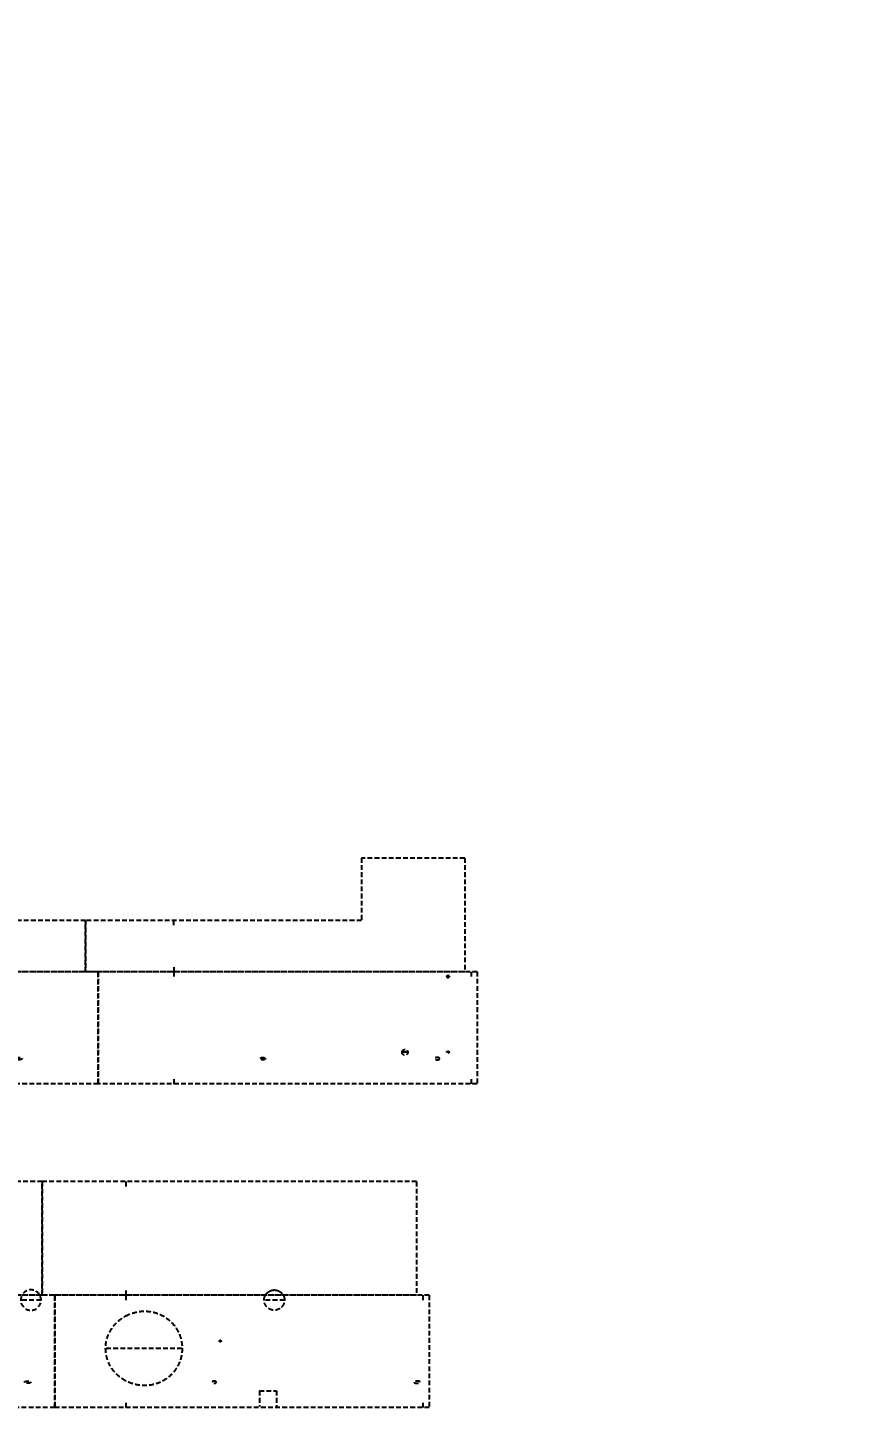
# Model space of a CAD drawing. Extents: x -970 to 14357, y -5073 to 1980.
# Drawn here: x 234 to 759, y -1965 to -1091 of the extents above; entities that cross this region are included whole.
import ezdxf

# ---------------------------------------------------------------- set-up
doc = ezdxf.new("R2010")
doc.units = 0
doc.header["$LTSCALE"] = 12
doc.header["$MEASUREMENT"] = 0
doc.header["$PDMODE"] = 33
doc.header["$PDSIZE"] = -0.5
doc.linetypes.add('HIDDEN', pattern=[0.375, 0.25, -0.125])
doc.layers.get('Defpoints').update_dxf_attribs({"linetype": 'CONTINUOUS'})
doc.layers.add('AM_3', color=6, linetype='HIDDEN', lineweight=25)
doc.layers.add('COVER', color=3, linetype='CONTINUOUS')
doc.layers.add('DIM', color=1, linetype='CONTINUOUS')
doc.styles.add('ROMANS', font='ROMANS.shx', dxfattribs={"width": 0.85, "height": 5.76})
doc.styles.get("Standard").update_dxf_attribs({"font": 'sanss___.ttf'})
doc.dimstyles.get("Standard").update_dxf_attribs({"dimtxt": 0.18, "dimasz": 0.18, "dimexe": 0.18, "dimexo": 0.0625, "dimgap": 0.09, "dimtad": 0, "dimtih": 1, "dimtoh": 1, "dimdec": 4, "dimzin": 0, "dimdsep": 46, "dimtxsty": 'Standard', "dimcen": 0.09, "dimadec": 0, "dimazin": 0, "dimtfac": 1, "dimtdec": 4, "dimtofl": 0, "dimtmove": 0, "dimatfit": 3, "dimfxl": 1, "dimtolj": 1, "dimtzin": 0, "dimarcsym": 0})

# ---------------------------------------------------------------- blocks, each defined once
blk = doc.blocks.new('A$Cd6710732')
at = {"layer": 'AM_3'}
for p, q in [((0, 71), (-169.2072086884831, 71)), ((-169.2072086884832, 0), (-169.2072086884831, 71)), ((0, 0), (0, 71)), ((-152.6662401558136, 68), (-165.5407613435347, 68)), ((-8.666200203850394, 68), (-21.54072139157154, 68)), ((-110.603605384484, 37.37500054595603), (-63.59573105848335, 37.37500054595603)), ((0, 0), (-169.2072086884831, 0))]:
    blk.add_line(p, q, dxfattribs=at)
for centre in [(-159.1035007496741, 68), (-15.10346079771102, 68)]:
    blk.add_arc(centre, 6.437260593860515, 157.1472616996436, 22.85273830035638, dxfattribs=at)
at = {"layer": 'AM_3', "extrusion": (4.284273334771575e-14, 5.117830283010009e-15, -1)}
blk.add_arc((157.9930088682607, 16.00000000000023), 0.06250000000003307, 353.1879434967107, 6.812056503184285, dxfattribs=at)
at = {"layer": 'AM_3', "extrusion": (-3.373185993130306e-15, -2.108923675259073e-12, -1)}
blk.add_arc((19.05710407974436, 16), 0.06249999999998564, 357.6448146160537, 2.355185383737639, dxfattribs=at)
at = {"layer": 'AM_3'}
for points, knots in [([(-63.53323105848415, 37.375), (-63.53323105848415, 36.84173921131696), (-63.55134307657988, 36.3009568634443), (-63.66438683740046, 34.66106412507543), (-63.81828264670889, 33.54414405379339), (-64.41734041025347, 30.75847714430301), (-64.96826222830725, 29.08122126127728), (-66.47616405578037, 25.83130159225766), (-67.43346518160558, 24.25985258002743), (-69.70885601204452, 21.36480685471452), (-71.02637726925866, 20.04244699004607), (-73.91378887554765, 17.75611466591045), (-75.48244779566176, 16.79272428157492), (-78.7290552733291, 15.27244985202833), (-80.40578354607135, 14.71525687403346), (-83.7303078340459, 13.9886907323521), (-85.37744201906594, 13.81846322010347), (-87.54755839357006, 13.80545457710696), (-88.14053864454695, 13.82381148236777), (-89.34578787972725, 13.90806926094683), (-89.95549054973151, 13.97400090763199), (-91.79789374715165, 14.24826841070717), (-93.04420641298782, 14.53356533285591), (-95.92648482227276, 15.45601104152547), (-97.55644955085813, 16.17907957529519), (-100.6516894068805, 18.0112699819656), (-102.115722990844, 19.12034323373564), (-104.7496159150743, 21.65260384343173), (-105.9185032808707, 23.07492675397225), (-107.878252451087, 26.11040567763507), (-108.6689203647633, 27.72231771378165), (-109.8530532169972, 30.99609848132241), (-110.2470781112495, 32.65698650509239), (-110.5631951205625, 35.04433409682792), (-110.6251053851288, 35.79937682413629), (-110.6701029608901, 37.07124159168734), (-110.6710587126873, 37.59035068580079), (-110.63765095491, 38.64786859007836), (-110.6029067019838, 39.18313479999551), (-110.4406552438371, 40.80337064132164), (-110.2548695698932, 41.9030073559602), (-109.5755240216467, 44.66402217122959), (-108.9723783103078, 46.32930132493948), (-107.3650160171619, 49.53685173268286), (-106.3605890067525, 51.07788851750774), (-104.0043000403646, 53.89727727305535), (-102.6531053447401, 55.17446409761897), (-99.71681115666479, 57.36344748005013), (-98.13295875819483, 58.27478184585289), (-94.87433801964539, 59.6929051615798), (-93.20072199385118, 60.20008854494154), (-90.69858435781737, 60.68109135308077), (-89.85410657835916, 60.79478823365889), (-88.48866299827978, 60.90656150433324), (-87.96018445351967, 60.93149961650306), (-87.05545405451767, 60.94450926315267), (-86.67544546268664, 60.94078292117774), (-85.903557305415, 60.91423126003929), (-85.51419361157366, 60.89133670129763), (-84.33778613956031, 60.792267390593), (-83.54235672124298, 60.68564230634934), (-81.07837684347169, 60.22201338030663), (-79.39206627090789, 59.71712097734007), (-76.10770313609453, 58.29757635082751), (-74.51084036342434, 57.38250710619059), (-71.55139396823904, 55.18033895184271), (-70.19010401527885, 53.89371570750473), (-67.81905185271808, 51.05195736301084), (-66.80997833273534, 49.49803151702395), (-65.19949991487931, 46.26443401385768), (-64.59786795143816, 44.58603888756625), (-63.78980407410518, 41.24544321257508), (-63.58253356358307, 39.58398607893787), (-63.535836232561, 37.78068423692116), (-63.53323105848415, 37.57730236297994), (-63.53323105848415, 37.375)], [0, 0, 0, 0, 1.772198939198269, 1.772198939198269, 5.316596817594808, 5.316596817594808, 10.55776414268006, 10.55776414268006, 15.7989314677653, 15.7989314677653, 21.04009879285055, 21.04009879285055, 26.2812661179358, 26.2812661179358, 31.52243344302104, 31.52243344302104, 36.76360076810629, 36.76360076810629, 38.71675563369783, 38.71675563369783, 40.66991049928937, 40.66991049928937, 44.57622023047246, 44.57622023047246, 49.7588700042883, 49.7588700042883, 54.94151977810415, 54.94151977810415, 60.12416955192, 60.12416955192, 65.30681932573584, 65.30681932573584, 70.4894690995517, 70.4894690995517, 72.92317863199912, 72.92317863199912, 74.65894984448987, 74.65894984448987, 76.39472105698061, 76.39472105698061, 79.8662634819621, 79.8662634819621, 85.0880873094518, 85.0880873094518, 90.3099111369415, 90.3099111369415, 95.5317349644312, 95.5317349644312, 100.7535587919209, 100.7535587919209, 105.9753826194106, 105.9753826194106, 108.6617451686798, 108.6617451686798, 110.3854305482109, 110.3854305482109, 111.6510938293751, 111.6510938293751, 112.9167571105393, 112.9167571105393, 115.4480836728676, 115.4480836728676, 120.7079490827422, 120.7079490827422, 125.9678144926167, 125.9678144926167, 131.2276799024913, 131.2276799024913, 136.4875453123659, 136.4875453123659, 141.7474107222405, 141.7474107222405, 147.007276132115, 147.007276132115, 147.6795926434334, 147.6795926434334, 147.6795926434334, 147.6795926434334]), ([(-158.0550676539414, 16.00741330694541), (-158.043052749333, 16.10799330391046), (-157.9879259449559, 16.18411053256659), (-157.8606410189998, 16.29352526273033), (-157.7914267814039, 16.3314779584166), (-157.6522622520515, 16.39930660129357), (-157.5807889705216, 16.42746301378202), (-157.3251617571874, 16.51593153292606), (-157.1376633471615, 16.55972950381738), (-156.760717184583, 16.63004328979559), (-156.5710793568226, 16.65567510405117), (-155.9099504059233, 16.72234365333793), (-155.436228176585, 16.73161112015805), (-154.6449856211947, 16.69172024414638), (-154.3264269171426, 16.66052269876513), (-153.8412040227743, 16.57488441357282), (-153.6723207498146, 16.53806104076739), (-153.4216636824817, 16.46231931852117), (-153.3381257817267, 16.43344993932737), (-153.1902428759862, 16.37059828635938), (-153.1255983341522, 16.33849085787028), (-153.0156657845154, 16.26786956007663), (-152.9669925504397, 16.23413567728198), (-152.8825715526078, 16.13295230249901), (-152.8523592860086, 16.06345641276107), (-152.8519477510989, 15.94235985996943), (-152.8690911435468, 15.89208961907116), (-152.9207757624254, 15.81479770978785), (-152.9535171204705, 15.78400659855924), (-153.0580428368526, 15.69796890590078), (-153.1344526642291, 15.65669383029149), (-153.2924432608955, 15.58409819132316), (-153.3732755170854, 15.55430688541082), (-153.6264812817279, 15.47299069226028), (-153.8016293974447, 15.433239648469), (-154.1533638566627, 15.36907876272335), (-154.3302617944012, 15.34509953026577), (-154.9860694237084, 15.27762241402024), (-155.4674148348352, 15.26801536410881), (-156.2630032071539, 15.30861274987592), (-156.578287376151, 15.33959690200936), (-157.0669773814327, 15.42551113175841), (-157.2423089879169, 15.46385497447227), (-157.5014445140215, 15.54361358635424), (-157.5875851312816, 15.57390629992551), (-157.7438444719005, 15.64333975897307), (-157.8142951116133, 15.67945479584228), (-157.9508177371633, 15.77754218114092), (-158.0165960111331, 15.8437080832166), (-158.0491112451135, 15.955676221874), (-158.0528194547361, 15.97376641302662), (-158.0550676539414, 15.99258669305482)], [0, 0, 0, 0, 0.02039782260888881, 0.02039782260888881, 0.04079564521777761, 0.04079564521777761, 0.06119346782666642, 0.06119346782666642, 0.1132912607956237, 0.1132912607956237, 0.1653890537645809, 0.1653890537645809, 0.2945019603366198, 0.2945019603366198, 0.3816710890594157, 0.3816710890594157, 0.42847721215876, 0.42847721215876, 0.4522136383931883, 0.4522136383931883, 0.471029971904204, 0.471029971904204, 0.4858856416426501, 0.4858856416426501, 0.5007413113810961, 0.5007413113810961, 0.5107742341321854, 0.5107742341321854, 0.5208071568832746, 0.5208071568832746, 0.5437400278238039, 0.5437400278238039, 0.5666728987643332, 0.5666728987643332, 0.6152692579793291, 0.6152692579793291, 0.6638656171943249, 0.6638656171943249, 0.7950489833821566, 0.7950489833821566, 0.8813382419686282, 0.8813382419686282, 0.929955369692033, 0.929955369692033, 0.9543273013807695, 0.9543273013807695, 0.975255255656353, 0.975255255656353, 0.9961832099319364, 0.9961832099319364, 1, 1, 1, 1]), ([(-19.11955128462216, 16.00256838528026), (-19.11541949208015, 16.10302796094538), (-19.06714423007202, 16.18452780719417), (-18.94956630074296, 16.30818060042247), (-18.88222816720167, 16.35380529945019), (-18.74408960978542, 16.43243675190479), (-18.6724415192416, 16.46470071802514), (-18.44041847010578, 16.55478232858741), (-18.27627344229325, 16.59736364239893), (-17.94568759826609, 16.66291705310505), (-17.77892533477257, 16.68519921129382), (-17.19371483656505, 16.73586101685805), (-16.77241695590226, 16.72649564642552), (-16.21880868961205, 16.6438744613024), (-16.08162719328618, 16.61712662461196), (-15.8473385009778, 16.55543738063284), (-15.74945466100849, 16.52475004141979), (-15.57417049086746, 16.4549948736078), (-15.49587371528958, 16.41842410348863), (-15.36051530150291, 16.33498063977004), (-15.30187023257747, 16.29175988346515), (-15.20010446382719, 16.17892017287068), (-15.15526537639255, 16.10570910998877), (-15.1457361233098, 15.92984540659882), (-15.18319964855766, 15.84736535994034), (-15.28043423363181, 15.7265694256746), (-15.33793383873444, 15.68154614293667), (-15.45764903278928, 15.60331786669531), (-15.52014910904131, 15.57118967085853), (-15.71912357150256, 15.48241987830988), (-15.85928288112314, 15.4393190825067), (-16.14206202537423, 15.37008348955646), (-16.28497920273082, 15.34453437457137), (-16.80114302826303, 15.27575814300667), (-17.17772028517027, 15.26736428955974), (-17.79030945134684, 15.31341082874474), (-18.02795935727829, 15.34626104793711), (-18.40357872487709, 15.43741518079287), (-18.54418439066831, 15.48029670282313), (-18.76498994747033, 15.5778592839215), (-18.8484936638564, 15.62181107097467), (-18.9896622575659, 15.7291612788722), (-19.05246297204917, 15.78920097549826), (-19.10664180966251, 15.90909733816079), (-19.11766566731592, 15.95158509350176), (-19.11955128462228, 15.99743161471974)], [0, 0, 0, 0, 0.02635943626199373, 0.02635943626199373, 0.05271887252398746, 0.05271887252398746, 0.07907830878598118, 0.07907830878598118, 0.1370125875020687, 0.1370125875020687, 0.1949468662181562, 0.1949468662181562, 0.3397809125328256, 0.3397809125328256, 0.3877943468602603, 0.3877943468602603, 0.4227298992982945, 0.4227298992982945, 0.4516622667189495, 0.4516622667189495, 0.4750776031602947, 0.4750776031602947, 0.4984929396016399, 0.4984929396016399, 0.5219082760429851, 0.5219082760429851, 0.5453236124843303, 0.5453236124843303, 0.5687389489256754, 0.5687389489256754, 0.6186461673618059, 0.6186461673618059, 0.6685533857979363, 0.6685533857979363, 0.798164015765743, 0.798164015765743, 0.8806599503488146, 0.8806599503488146, 0.9306908616894477, 0.9306908616894477, 0.9619732639427058, 0.9619732639427058, 0.9879704005727941, 0.9879704005727941, 1, 1, 1, 1])]:
    blk.add_open_spline(points, degree=3, knots=knots, dxfattribs=at)
blk = doc.blocks.new('A$C2428ddc5')
at = {"layer": 'AM_3'}
for p, q in [((0, 72), (-165.2072086884832, 72)), ((-165.2072086884832, 0), (-165.2072086884832, 72)), ((0, 0), (0, 72)), ((-83.4786088400607, 61.00002975800703), (-74.72860434434278, 61.00002975800703)), ((0, 0), (-165.2072086884832, 0))]:
    blk.add_line(p, q, dxfattribs=at)
for centre, radius in [((-151.103500749674, -3), 6.437260593860543), ((-7.103460797710227, -3), 6.437260593860515)]:
    blk.add_arc(centre, radius, 32.9365221929949, 147.0634778070051, dxfattribs=at)
blk.add_open_spline([(-74.72860434424149, 61), (-74.72860434424149, 60.76956119005604), (-74.74689147987374, 60.53145104618989), (-74.86343321062657, 59.82281221956919), (-75.02243931662906, 59.34260909757813), (-75.51549480841402, 58.44494177269075), (-75.84963370759522, 58.0293844407106), (-76.6395451292907, 57.34742640177296), (-77.09362342462907, 57.08211236165698), (-78.02796148833454, 56.73000476693187), (-78.50663330510952, 56.64241451529506), (-79.12305846390507, 56.62194160991135), (-79.28497705646771, 56.62554466978872), (-79.61935372364599, 56.65226977902284), (-79.78934429234448, 56.67555551705891), (-80.30257283889136, 56.77805293748293), (-80.64925649002623, 56.89044518733772), (-81.43222253401177, 57.26298183498011), (-81.85718101306054, 57.56190842995238), (-82.57648120691056, 58.29042726397029), (-82.86955450485152, 58.71870268228167), (-83.28471446334345, 59.61977674415652), (-83.40722378876103, 60.09095687499871), (-83.47292857882917, 60.71695266630991), (-83.48038057811436, 60.88651191624012), (-83.47613426495104, 61.22367798069945), (-83.4641942151909, 61.39613970876371), (-83.39522557103373, 61.9202146552268), (-83.30450104329236, 62.27881588993978), (-82.9806998118795, 63.08597755137862), (-82.7112116787714, 63.52758074251528), (-82.02907183591492, 64.2931952637598), (-81.61748665831612, 64.61570017385338), (-80.73269914323498, 65.09132523421363), (-80.26123340206652, 65.24457432658983), (-79.57775623843145, 65.35518835126368), (-79.35587714028838, 65.37302935213802), (-78.81299756273859, 65.37760441532555), (-78.47392628318073, 65.3438204549741), (-77.78553871456654, 65.18664228248622), (-77.43858876045067, 65.0629534719385), (-76.66239916210418, 64.66474636720136), (-76.2462146132807, 64.352227119595), (-75.55017701728616, 63.60293237868291), (-75.2714643602103, 63.16757549365798), (-74.88517770783835, 62.26037974087239), (-74.77705390154358, 61.79008734151148), (-74.73291836479655, 61.22603855951752), (-74.7286043442416, 61.11212288812067), (-74.7286043442416, 61)], degree=3, knots=[0, 0, 0, 0, 0.7568900714174301, 0.7568900714174301, 2.22169325042312, 2.22169325042312, 3.686496429428809, 3.686496429428809, 5.151299608434499, 5.151299608434499, 6.616102787440189, 6.616102787440189, 7.150075577938434, 7.150075577938434, 7.684048368436679, 7.684048368436679, 8.751993949433169, 8.751993949433169, 10.18712105815597, 10.18712105815597, 11.62224816687876, 11.62224816687876, 13.05737527560156, 13.05737527560156, 13.60828466876396, 13.60828466876396, 14.15919406192636, 14.15919406192636, 15.26101284825117, 15.26101284825117, 16.69960823355505, 16.69960823355505, 18.13820361885894, 18.13820361885894, 19.57679900416283, 19.57679900416283, 20.28188142225807, 20.28188142225807, 21.35380608746332, 21.35380608746332, 22.42573075266856, 22.42573075266856, 23.85980793395946, 23.85980793395946, 25.29388511525035, 25.29388511525035, 26.72796229654125, 26.72796229654125, 27.09623663721197, 27.09623663721197, 27.09623663721197, 27.09623663721197], dxfattribs=at)
blk = doc.blocks.new('A$C6f628a42')
at = {"layer": 'AM_3'}
for p, q in [((0, 32.5), (-160.2072086884832, 32.5)), ((-160.2072086884832, 0), (-160.2072086884832, 32.5)), ((5.684341886080801e-14, 0), (5.684341886080801e-14, 32.5)), ((0, 0), (-160.2072086884832, 0))]:
    blk.add_line(p, q, dxfattribs=at)
blk = doc.blocks.new('A$C34d28959')
at = {"layer": 'AM_3'}
for p, q in [((0, 71), (-240, 71)), ((-240, 71), (-240, 0)), ((-192.1036043442418, 71), (-192.1036043442418, 68)), ((-4, 71), (-4, 68.00000000000023)), ((0, 71), (0, 0)), ((-17.9734633617704, 67.9999999999934), (-19.28846996902223, 67.9999999999934)), ((-44.05132251721216, 20.00000023929215), (-47.55144209078847, 20.00000023929215)), ((-17.97346336177023, 19.99999999999341), (-19.28846996902223, 19.99999999999341)), ((0, 0), (-240, 0)), ((-192.1036043442418, 3), (-192.1036043442418, 0)), ((-4, 3), (-4, 0))]:
    blk.add_line(p, q, dxfattribs=at)
at = {"layer": 'AM_3', "extrusion": (0, 0, -1)}
for centre, radius, start, end in [((19.28846996902223, 68), 0.06249999999999998, 359.9587925627403, 0.04120743778083827), ((47.55144209087587, 20), 0.06249999999999879, 359.9624782512893, 0.02087312985203009), ((19.28846996902223, 20), 0.06250000000000006, 359.9587925626361, 0.04120743736395671), ((134.1527380251008, 16), 0.06249999999999825, 179.5622572563497, 179.6851564384534)]:
    blk.add_arc(centre, radius, start, end, dxfattribs=at)
at = {"layer": 'AM_3'}
for points, knots in [([(-19.35096995285795, 68.00004495033772), (-19.350852253006, 68.16369753247022), (-19.29302834213485, 68.3256670907208), (-19.08852169043132, 68.5795468510878), (-18.94067789111065, 68.66995844493795), (-18.62222895082775, 68.73788082575675), (-18.45063888644768, 68.71615969503137), (-18.15973197215695, 68.56784958095682), (-18.04107581080916, 68.44378072334234), (-17.90685964901735, 68.14524678526641), (-17.89359593783962, 67.97349581760318), (-17.97649003239823, 67.65830191608802), (-18.0742751445444, 67.51521842466309), (-18.33728594192775, 67.32308821664128), (-18.50239740176653, 67.27270724686832), (-18.82898465049931, 67.28903691412188), (-18.98781777446811, 67.35404698816183), (-19.23219438776289, 67.57104663726773), (-19.31479999103112, 67.72276436145785), (-19.34763868899643, 67.9218522204701), (-19.35094181781469, 67.96083543760597), (-19.35096995285795, 67.99995504966296)], [0, 0, 0, 0, 0.1082363464862444, 0.1082363464862444, 0.2164726929724889, 0.2164726929724889, 0.3247090394587333, 0.3247090394587333, 0.4329453859449777, 0.4329453859449777, 0.5411817324312221, 0.5411817324312221, 0.6494180789174666, 0.6494180789174666, 0.7576544254037111, 0.7576544254037111, 0.8658907718899556, 0.8658907718899556, 0.9741271183762, 0.9741271183762, 1, 1, 1, 1]), ([(-19.28846996902223, 68), (-19.28843939526917, 68.04251044968373), (-19.28197540913857, 68.10667665165693), (-19.26134112309717, 68.19031982162414), (-19.23947704630712, 68.25205256701656), (-19.21128489579269, 68.31116347350076), (-19.17766502177187, 68.36680648424499), (-19.13934502960933, 68.41840832650405), (-19.09665076207807, 68.46568293548626), (-19.04937583355138, 68.50837684320959), (-18.99777370998345, 68.54669647407945), (-18.94213048995084, 68.58031592546877), (-18.88301936177379, 68.60850791562598), (-18.82128672736235, 68.63037099518237), (-18.75816849200089, 68.64594406253855), (-18.69458422100786, 68.65533606342251), (-18.63096666539639, 68.65857513038918), (-18.56734910978469, 68.65533606342274), (-18.50376483879131, 68.64594406253855), (-18.44064660343076, 68.63037099518283), (-18.37891396901477, 68.60850791562484), (-18.3198028408566, 68.58031592547331), (-18.26415962075498, 68.54669647406308), (-18.21255749743614, 68.50837684326848), (-18.16528256801371, 68.4656829352748), (-18.12258830380938, 68.41840832729599), (-18.08426829879966, 68.36680648116499), (-18.05064847445237, 68.3111634853883), (-18.02245613516152, 68.25205252202363), (-18.00059276350225, 68.19031998909531), (-17.98501947587431, 68.1272018065938), (-17.97562733343602, 68.06361755507623), (-17.97238821394717, 68), (-17.97562733343557, 67.93638244492377), (-17.98501947587431, 67.87279819340642), (-18.00059276350248, 67.80968001090514), (-18.02245613516152, 67.7479474779766), (-18.0506484744526, 67.68883651461192), (-18.08426829879909, 67.63319351883501), (-18.12258830381006, 67.58159167270446), (-18.16528256801337, 67.5343170647252), (-18.21255749743602, 67.49162315673175), (-18.26415962075498, 67.45330352593692), (-18.31980284085637, 67.41968407452714), (-18.378913969015, 67.39149208437539), (-18.44064660343111, 67.3696290048174), (-18.50376483879131, 67.35405593746191), (-18.5673491097848, 67.34466393657749), (-18.63096666539627, 67.34142486961105), (-18.69458422100797, 67.34466393657749), (-18.75816849200089, 67.35405593746168), (-18.82128672736258, 67.36962900481785), (-18.88301936177356, 67.39149208437425), (-18.94213048995084, 67.41968407453146), (-18.99777370998345, 67.45330352592055), (-19.04937583355093, 67.49162315679041), (-19.09665076207853, 67.53431706451374), (-19.1393450296091, 67.58159167349595), (-19.17766502177153, 67.63319351575524), (-19.21128489579269, 67.68883652649947), (-19.239477046307, 67.74794743298344), (-19.26134112309683, 67.80968017837608), (-19.28197540913845, 67.89332334834307), (-19.28843939526962, 67.9574895503165), (-19.28846996902223, 68)], [0, 0, 0, 0, 0.03086968761773516, 0.0466307006020068, 0.06249998559717621, 0.07836927385259385, 0.09413029511335491, 0.1096626940442239, 0.1249999992570748, 0.1403373044972277, 0.1558697035067306, 0.1716307248866079, 0.1875000133039186, 0.2033692985290977, 0.2191303118100535, 0.2346627021238174, 0.2499999999999754, 0.2653372978761423, 0.2808696881899601, 0.2966307014709424, 0.3124999866961405, 0.3283692751134436, 0.344130296493306, 0.3596626955027773, 0.3750000007429324, 0.3903373059557644, 0.4058697048866393, 0.4216307261473806, 0.4375000144028158, 0.4533692993979847, 0.4691303123822657, 0.4846627023924526, 0.5000000000000098, 0.5153372976075706, 0.5308696876177638, 0.5466307006020458, 0.5624999855972127, 0.5783692738526421, 0.5941302951133998, 0.6096626940442706, 0.6249999992571006, 0.640337304497237, 0.6558697035067091, 0.6716307248865715, 0.6875000133038746, 0.7033692985290728, 0.719130311810055, 0.734662702123873, 0.7500000000000399, 0.7653372978761978, 0.7808696881899616, 0.7966307014709176, 0.8124999866960971, 0.8283692751134076, 0.8441302964932774, 0.8596626955027794, 0.8750000007429307, 0.8903373059557765, 0.9058697048866433, 0.9216307261474039, 0.937500014402829, 0.9533692993979984, 0.9691303123822692, 1, 1, 1, 1]), ([(-47.6139420867282, 20.00002276905207), (-47.61382260340474, 20.32799897029236), (-47.52267316145131, 20.65552143572404), (-47.18387715736321, 21.21727477131753), (-46.93643547669328, 21.45060752616337), (-46.35616884577627, 21.75636820233854), (-46.02379321876305, 21.8284982495079), (-45.36891088008824, 21.79036852899662), (-45.04718928832918, 21.68049879281261), (-44.50602540164016, 21.30948373132878), (-44.28750311129426, 21.04920753814804), (-44.01563886120564, 20.45200964504329), (-43.96313317608463, 20.11607585351385), (-44.03889601197588, 19.46458496757964), (-44.16740005915671, 19.14960822891771), (-44.56912971057434, 18.63107562735559), (-44.84159773521174, 18.42782114031115), (-45.45367490729654, 18.1911964148992), (-45.79190106459598, 18.15812812855665), (-46.43812821195897, 18.27157247616105), (-46.74490559310715, 18.4181595406269), (-47.23949924271434, 18.84903832681402), (-47.42659562680566, 19.1331002312586), (-47.58442552892734, 19.62416028680127), (-47.61381903814987, 19.81207782228535), (-47.61394207747384, 19.99995907012453)], [0, 0, 0, 0, 0.0864091293058733, 0.0864091293058733, 0.1728182586117466, 0.1728182586117466, 0.2592273879176199, 0.2592273879176199, 0.3456365172234932, 0.3456365172234932, 0.4320456465293665, 0.4320456465293665, 0.5184547758352398, 0.5184547758352398, 0.6048639051411131, 0.6048639051411131, 0.6912730344469864, 0.6912730344469864, 0.7776821637528597, 0.7776821637528597, 0.864091293058733, 0.864091293058733, 0.9505004223646063, 0.9505004223646063, 1, 1, 1, 1]), ([(-19.35096995285795, 20.00004495033727), (-19.35085225300736, 20.16369753241543), (-19.29302834217538, 20.32566709060711), (-19.08852169060674, 20.57954685093227), (-18.9406778913758, 20.66995844480425), (-18.62222895123369, 20.7378808257472), (-18.45063888691465, 20.716159695138), (-18.15973197260908, 20.56784958131925), (-18.04107581121286, 20.44378072384552), (-17.90685964917961, 20.14524678602129), (-17.89359593782169, 19.97349581842286), (-17.97649003197938, 19.65830191692862), (-18.0742751438911, 19.51521842542297), (-18.33728594091849, 19.32308821709626), (-18.50239740058834, 19.2727072470891), (-18.82898464926822, 19.28903691378082), (-18.98781777328458, 19.35404698753382), (-19.23219438688659, 19.57104663606606), (-19.31479999045345, 19.7227643600545), (-19.34763868890889, 19.92185221943896), (-19.3509418178142, 19.96083543708846), (-19.35096995285795, 19.99995504966273)], [0, 0, 0, 0, 0.108236346448223, 0.108236346448223, 0.2164726928964459, 0.2164726928964459, 0.3247090393446689, 0.3247090393446689, 0.4329453857928918, 0.4329453857928918, 0.5411817322411148, 0.5411817322411148, 0.6494180786893378, 0.6494180786893378, 0.7576544251375608, 0.7576544251375608, 0.8658907715857838, 0.8658907715857838, 0.9741271180340068, 0.9741271180340068, 1, 1, 1, 1]), ([(-134.0902389687125, 16.0003434393202), (-134.0897451534144, 15.9104789761077), (-134.1293752912173, 15.83123862325601), (-134.2291774874844, 15.70741241405949), (-134.2885658210848, 15.66025274252024), (-134.4121082967373, 15.57827199317603), (-134.4770963372792, 15.5444357901838), (-134.7015750468694, 15.4441825327217), (-134.866878206825, 15.3972626188056), (-135.2002217675421, 15.32689506844349), (-135.3688557558526, 15.30445215785608), (-135.8342270345092, 15.26983763610633), (-136.1324835127687, 15.27720804712817), (-136.6089580261744, 15.34459269787249), (-136.7894940141021, 15.38330713201435), (-137.0799200530062, 15.48388335499794), (-137.1933130229672, 15.5332096350503), (-137.368622663429, 15.64739496224956), (-137.436050241854, 15.70177129084004), (-137.5290588715508, 15.82699324960231), (-137.5603167707085, 15.89163719595263), (-137.5763325865541, 16.03456672029961), (-137.5586849569617, 16.10737985927426), (-137.4947177293869, 16.22799609566437), (-137.4505664785058, 16.27724216415709), (-137.3555688218305, 16.36128040887365), (-137.3042827753282, 16.39624588602214), (-137.1128943448385, 16.50806333109495), (-136.9639161291736, 16.56156234034484), (-136.6627670151104, 16.64375281289358), (-136.5097274923806, 16.67139808385537), (-136.0198854589486, 16.73104299110832), (-135.6797803669728, 16.72980153631443), (-135.154123399427, 16.66548990193337), (-134.9651870536804, 16.62965257665019), (-134.6546565231215, 16.53428976949681), (-134.5303946588178, 16.486491355613), (-134.3387591576787, 16.37717583825656), (-134.2665999524181, 16.32721208078215), (-134.1434565992006, 16.19399492000593), (-134.0910500872109, 16.10652681124793), (-134.0902398491668, 16.00047749861437)], [0, 0, 0, 0, 0.02720925207723292, 0.02720925207723292, 0.05441850415446584, 0.05441850415446584, 0.08162775623169877, 0.08162775623169877, 0.1468611699779923, 0.1468611699779923, 0.2120945837242857, 0.2120945837242857, 0.3263527496580529, 0.3263527496580529, 0.3967022412017051, 0.3967022412017051, 0.4428562310362801, 0.4428562310362801, 0.4735921019711132, 0.4735921019711132, 0.4962252140742581, 0.4962252140742581, 0.518858326177403, 0.518858326177403, 0.5414914382805479, 0.5414914382805479, 0.5641245503836928, 0.5641245503836928, 0.623575081220244, 0.623575081220244, 0.6830256120567951, 0.6830256120567951, 0.8130686089937489, 0.8130686089937489, 0.8865591534364186, 0.8865591534364186, 0.9367006141450117, 0.9367006141450117, 0.9683687774580817, 0.9683687774580817, 1, 1, 1, 1]), ([(-23.79705400966293, 15.99987323179857), (-23.79690626408947, 15.90796459039052), (-23.83604752141443, 15.82480995133847), (-23.9380259503011, 15.69396596813158), (-24.00031746210522, 15.64311228504994), (-24.12985947618026, 15.5568344127887), (-24.19789202042784, 15.52124857567105), (-24.441145288954, 15.41370372766141), (-24.62314715677732, 15.36598053481475), (-24.99005465268561, 15.30032610736134), (-25.1756143421768, 15.28367481999157), (-25.61097827092831, 15.27628456906132), (-25.86123137194579, 15.29614322734028), (-26.26382859240684, 15.3808159409391), (-26.41946851243404, 15.42633602443311), (-26.65856887228927, 15.53890859708827), (-26.74676384835226, 15.59038220350385), (-26.88868757313219, 15.71365787693048), (-26.94680458919566, 15.78125891315085), (-27.00551355192718, 15.93080061158071), (-27.01303159373222, 16.00617544439319), (-26.98263382206318, 16.14561436201348), (-26.94790606550248, 16.20695805847208), (-26.86465668153352, 16.30992271103378), (-26.81599187817244, 16.35251088783525), (-26.65376476896131, 16.47024498290898), (-26.53061136090406, 16.52589695454344), (-26.28056391921263, 16.61371178370291), (-26.15238276220344, 16.64529977932352), (-25.71844401094211, 16.72315883604074), (-25.4080314544598, 16.73302324473752), (-24.89156356048397, 16.68723938639596), (-24.68312347395903, 16.65134063676578), (-24.35781384765741, 16.55043244275384), (-24.23670677591869, 16.50279328097531), (-24.04423218264895, 16.39039817983485), (-23.96799247654721, 16.33564103211756), (-23.84523228580366, 16.19315133931127), (-23.79647158864336, 16.10280626000917), (-23.79705400966296, 15.99987323179835)], [3.132935668366414e-05, 3.132935668366414e-05, 3.132935668366414e-05, 3.132935668366414e-05, 0.03058466008957961, 0.03058466008957961, 0.06113799082247556, 0.06113799082247556, 0.0916913215553715, 0.0916913215553715, 0.1679029699896575, 0.1679029699896575, 0.2441146184239436, 0.2441146184239436, 0.3464819759638402, 0.3464819759638402, 0.4119359049466036, 0.4119359049466036, 0.4521150053698298, 0.4521150053698298, 0.4841328264130872, 0.4841328264130872, 0.5087116507669359, 0.5087116507669359, 0.5332904751207846, 0.5332904751207846, 0.5578692994746334, 0.5578692994746334, 0.6114635024749676, 0.6114635024749676, 0.6650577054753019, 0.6650577054753019, 0.7915401502120749, 0.7915401502120749, 0.877652286063326, 0.877652286063326, 0.9298554243351433, 0.9298554243351433, 0.9659471931468725, 0.9659471931468725, 0.9999688008177865, 0.9999688008177865, 0.9999688008177865, 0.9999688008177865])]:
    blk.add_open_spline(points, degree=3, knots=knots, dxfattribs=at)
blk = doc.blocks.new('A$Cedf7ffd9')
at = {"layer": 'AM_3'}
for p, q in [((0, 71), (-160.2072086884847, 71)), ((-160.2072086884846, 0), (-160.2072086884847, 71)), ((0, 0), (0, 71)), ((0, 0), (-160.2072086884847, 0))]:
    blk.add_line(p, q, dxfattribs=at)
at = {"layer": 'AM_3', "extrusion": (5.638948050224102e-14, -1.052073232201534e-12, -1)}
blk.add_arc((137.4512525748686, 16), 0.06249999999999498, 177.6448146158451, 182.3551853841549, dxfattribs=at)
at = {"layer": 'AM_3', "extrusion": (-1.506814205359395e-13, 4.211372517473039e-12, -1)}
blk.add_arc((48.18623323604481, 16), 0.06250000000000039, 177.6448146169925, 182.3551853839463, dxfattribs=at)
at = {"layer": 'AM_3'}
for points, knots in [([(-137.3888053699907, 15.99743161471929), (-137.3929371625335, 15.89697203905234), (-137.4412124245432, 15.81547219280287), (-137.5587903538753, 15.69181939957343), (-137.6261284874186, 15.64619470054549), (-137.7642670448377, 15.56756324809066), (-137.8359151353827, 15.53529928197031), (-138.0679381844806, 15.44521767142442), (-138.2320832122519, 15.40263635761994), (-138.5626690561949, 15.33708294692042), (-138.7294313196459, 15.31480078873119), (-139.3146418178787, 15.26413898313763), (-139.7359396986125, 15.27350435356266), (-140.289547964949, 15.35612553868737), (-140.4267294612528, 15.38287337537122), (-140.6610181535311, 15.44456261933328), (-140.7589019934912, 15.47524995853883), (-140.93418616363, 15.54500512633558), (-141.012482939215, 15.58157589645066), (-141.1478413530236, 15.66501936016039), (-141.206486421962, 15.70824011646255), (-141.3082521907431, 15.82107982704724), (-141.3530912782007, 15.89429088991392), (-141.3626205313383, 16.07015459333525), (-141.3251570060942, 16.15263464001532), (-141.2279224210134, 16.27343057431017), (-141.1704228159009, 16.3184538570556), (-141.0507076218287, 16.39668213330856), (-140.9882075455674, 16.42881032914943), (-140.7892330830937, 16.51758012169944), (-140.6490737734701, 16.56068091750149), (-140.3662946292154, 16.62991651044968), (-140.2233774518572, 16.65546562543432), (-139.7072136260571, 16.72424185703039), (-139.3306363688799, 16.73263571045641), (-138.7180472027066, 16.68658917117591), (-138.4803972970403, 16.65373895199355), (-138.1047779296176, 16.56258481917621), (-137.9641722637444, 16.51970329711526), (-137.7433667069526, 16.42214071597709), (-137.6598629906482, 16.37818892894893), (-137.5186943970139, 16.27083872109733), (-137.4558936825351, 16.21079902446581), (-137.4017148449425, 16.0909026618092), (-137.3906909872966, 16.04841490648187), (-137.3888053699907, 16.00256838528048)], [0, 0, 0, 0, 0.02635943626245557, 0.02635943626245557, 0.05271887252491114, 0.05271887252491114, 0.07907830878736671, 0.07907830878736671, 0.1370125874887948, 0.1370125874887948, 0.1949468661902229, 0.1949468661902229, 0.3397809125285018, 0.3397809125285018, 0.3877943468480646, 0.3877943468480646, 0.4227298992822716, 0.4227298992822716, 0.4516622667049398, 0.4516622667049398, 0.4750776031496748, 0.4750776031496748, 0.4984929395944098, 0.4984929395944098, 0.5219082760391448, 0.5219082760391448, 0.5453236124838798, 0.5453236124838798, 0.5687389489286149, 0.5687389489286149, 0.6186461673653113, 0.6186461673653113, 0.6685533858020077, 0.6685533858020077, 0.7981640158614548, 0.7981640158614548, 0.8806599503533855, 0.8806599503533855, 0.9306908617230172, 0.9306908617230172, 0.9619732639477739, 0.9619732639477739, 0.9879704005771294, 0.9879704005771294, 1, 1, 1, 1]), ([(-48.12378603116696, 15.99743161471974), (-48.12791782370954, 15.89697203905325), (-48.17619308571881, 15.81547219280401), (-48.29377101505008, 15.6918193995748), (-48.36110914859267, 15.64619470054686), (-48.49924770601189, 15.56756324809226), (-48.57089579655656, 15.5352992819719), (-48.8029188456037, 15.44521767144488), (-48.96706387332341, 15.40263635764813), (-49.29764971716304, 15.33708294695543), (-49.46441198056135, 15.31480078876439), (-50.04962247865927, 15.26413898314695), (-50.47092035930939, 15.27350435354401), (-51.02452862572699, 15.35612553861029), (-51.16171012218547, 15.38287337531119), (-51.39599881461976, 15.44456261930668), (-51.4938826545856, 15.47524995851063), (-51.66916682472805, 15.54500512630011), (-51.74746360031145, 15.58157589640905), (-51.88282201412738, 15.66501936010673), (-51.94146708307295, 15.7082401164057), (-52.0432328518757, 15.82107982697812), (-52.08807193935041, 15.89429088982843), (-52.09760119253906, 16.0701545932684), (-52.06013766730229, 16.15263463996712), (-51.9629030822216, 16.27343057428561), (-51.90540347710589, 16.31845385703673), (-51.78568828302463, 16.39668213329992), (-51.72318820675804, 16.42881032914374), (-51.52421374428599, 16.51758012169421), (-51.38405443466951, 16.56068091749535), (-51.10127529042745, 16.62991651044285), (-50.9583581130762, 16.6554656254275), (-50.44219428698074, 16.72424185706836), (-50.06561702949574, 16.73263571047528), (-49.45302786331069, 16.68658917109383), (-49.2153779579379, 16.65373895192556), (-48.83975859070767, 16.56258481915575), (-48.69915292474298, 16.51970329706273), (-48.47834736794368, 16.42214071587887), (-48.3948436517104, 16.37818892887162), (-48.25367505814756, 16.27083872105754), (-48.19087434367361, 16.21079902441943), (-48.13669550610729, 16.09090266176941), (-48.12567164847093, 16.04841490646004), (-48.12378603116684, 16.00256838527957)], [0, 0, 0, 0, 0.0263594362623005, 0.0263594362623005, 0.05271887252460101, 0.05271887252460101, 0.07907830878690152, 0.07907830878690152, 0.1370125874704489, 0.1370125874704489, 0.1949468661539964, 0.1949468661539964, 0.3397809124639517, 0.3397809124639517, 0.3877943468369205, 0.3877943468369205, 0.4227298992727503, 0.4227298992727503, 0.4516622666942305, 0.4516622666942305, 0.4750776031409322, 0.4750776031409322, 0.498492939587634, 0.498492939587634, 0.5219082760343358, 0.5219082760343358, 0.5453236124810376, 0.5453236124810376, 0.5687389489277394, 0.5687389489277394, 0.6186461673621108, 0.6186461673621108, 0.6685533857964822, 0.6685533857964822, 0.7981640159612234, 0.7981640159612234, 0.8806599503527661, 0.8806599503527661, 0.9306908617548921, 0.9306908617548921, 0.9619732639542339, 0.9619732639542339, 0.9879704005827845, 0.9879704005827845, 1, 1, 1, 1])]:
    blk.add_open_spline(points, degree=3, knots=knots, dxfattribs=at)
blk = doc.blocks.new('*D404')
at = {"layer": 'AM_3', "color": 0, "lineweight": -2, "transparency": 16777216}
for p, q in [((-49.84448389282878, -1616.995335107686), (-24.76395514143913, -1616.995335107686)), ((-27.76395514143913, -1622.755335107686), (-27.76395514143913, -1623.716763679114)), ((-27.76395514143912, -1650.735335107686), (-27.76395514143912, -1649.773906536257)), ((-49.84448389283139, -1656.495335107686), (-24.76395514143912, -1656.495335107686))]:
    blk.add_line(p, q, dxfattribs=at)
at = {"layer": 'AM_3', "color": 0, "transparency": 16777216}
for points in [[(-28.72395514143913, -1622.755335107686), (-26.80395514143913, -1622.755335107686), (-27.76395514143913, -1616.995335107686)], [(-28.72395514143912, -1650.735335107686), (-26.80395514143912, -1650.735335107686), (-27.76395514143912, -1656.495335107686)]]:
    blk.add_solid(points, dxfattribs=at)
at = {"layer": 'Defpoints', "color": 0, "transparency": 16777216}
for p in [(938.5905239947358, -682.0392481436703), (1040.613754265766, -692.5252481436709), (938.5905239947358, -729.1846348858935), (-55.84448389282878, -1616.995335107686), (-27.76395514143913, -1616.995335107686), (-55.84448389283139, -1656.495335107686)]:
    blk.add_point(p, dxfattribs=at)
at = {"layer": 'DIM', "color": 0, "lineweight": -2, "transparency": 16777216}
for p, q in [((938.5905239947358, -688.0392481436703), (938.5905239947358, -732.1846348858935)), ((1040.613754265766, -698.5252481436709), (1040.613754265766, -732.1846348858935)), ((944.3505239947358, -729.1846348858935), (968.9415677016793, -729.1846348858935)), ((1034.853754265766, -729.1846348858935), (1010.262710558822, -729.1846348858935))]:
    blk.add_line(p, q, dxfattribs=at)
at = {"layer": 'DIM', "color": 0, "transparency": 16777216}
for points in [[(944.3505239947358, -728.2246348858935), (944.3505239947358, -730.1446348858935), (938.5905239947358, -729.1846348858935)], [(1034.853754265766, -728.2246348858935), (1034.853754265766, -730.1446348858935), (1040.613754265766, -729.1846348858935)]]:
    blk.add_solid(points, dxfattribs=at)
at = {"layer": 'AM_3', "color": 0, "transparency": 16777216, "char_height": 5.76, "attachment_point": 5, "style": 'ROMANS'}
for s, insert in [('\\A1;3\'-3{\\H1x;\\S1/2;}"', (-27.76395514143958, -1629.065335107685)), ('\\A1;[39.5000]', (-27.76395514143958, -1642.093906536257))]:
    blk.add_mtext(s, dxfattribs=dict(at, insert=insert))
at = {"layer": 'DIM', "color": 0, "transparency": 16777216, "char_height": 5.76, "attachment_point": 5, "style": 'ROMANS'}
for s, insert in [('\\A1;8\'-6"', (989.6021391302507, -724.796063457322)), ('\\A1;[102.0232]', (989.6021391302507, -734.533206314465))]:
    blk.add_mtext(s, dxfattribs=dict(at, insert=insert))

msp = doc.modelspace()

# ---------------------------------------------------------------- linework, layer by layer
at = {"layer": 'AM_3'}
for p, q in [((511.0573933927217, -1616.995335107685), (445.7535504108959, -1616.995335107685)), ((445.7535504108959, -1616.995335107685), (445.7535504108988, -1656.495335107685)), ((511.0573933927217, -1616.995335107685), (511.0573933927217, -1688.995335107685)), ((271.0573933927217, -1656.495335107684), (271.0573933927217, -1688.995335107685)), ((445.7535504108988, -1656.495335107685), (271.0573933927217, -1656.495335107684)), ((326.9552774695864, -1659.495335107684), (326.9552774695864, -1656.495335107684)), ((326.9552774695864, -1685.995335107684), (326.9552774695864, -1688.995335107684)), ((511.0573933927217, -1688.995335107685), (271.0573933927217, -1688.995335107685)), ((480.612743576304, -1821.889985739649), (243.612743576304, -1821.889985739649)), ((243.612743576304, -1821.889985739649), (243.612743576304, -1893.889985739649)), ((296.5091392320622, -1821.889985739649), (296.5091392320622, -1824.889985739649)), ((480.612743576304, -1821.889985739649), (480.612743576304, -1893.889985739649)), ((480.612743576304, -1893.889985739649), (243.612743576304, -1893.889985739649)), ((488.6127435763041, -1893.889985739649), (251.6127435763041, -1893.889985739649)), ((251.612743576304, -1893.889985739649), (251.6127435763041, -1964.889985739649)), ((296.5091392320623, -1890.889985739649), (296.5091392320623, -1893.889985739649)), ((296.5091392320623, -1893.889985739649), (296.5091392320623, -1896.889985739648)), ((484.6127435763041, -1893.889985739649), (484.6127435763041, -1896.889985739648)), ((488.6127435763041, -1893.889985739649), (488.6127435763041, -1964.889985739649)), ((397.0009503752432, -1896.889985739648), (384.1201882213756, -1896.889985739648)), ((332.1618261175635, -1927.514985740379), (283.881721940476, -1927.514985740379)), ((356.8323800216481, -1922.889985739653), (355.910502745177, -1922.889985739653)), ((381.1502024633475, -1954.403985739648), (381.1502024633475, -1964.389985739649)), ((381.1502024633475, -1954.403985739648), (392.0288153732712, -1954.403985739648)), ((392.0288153732712, -1954.403985739648), (392.0288153732712, -1964.389985739649)), ((488.6127435763041, -1964.889985739649), (251.6127435763041, -1964.889985739649)), ((296.5091392320623, -1961.889985739649), (296.5091392320623, -1964.889985739649)), ((484.6127435763041, -1961.889985739649), (484.6127435763041, -1964.889985739649))]:
    msp.add_line(p, q, dxfattribs=at)
at = {"layer": 'AM_3', "extrusion": (0, 0, -1)}
msp.add_arc((-355.910502745177, -1922.889985739648), 0.06249999999999262, 359.9587924815525, 0.04120751969810607, dxfattribs=at)
at = {"layer": 'AM_3'}
for points, knots in [([(396.4948916686375, -1894.389985739649), (396.6300125144081, -1894.710205217612), (396.7393478866756, -1895.041302552778), (396.9949410454904, -1896.097309162581), (397.0432103138015, -1896.845695421121), (396.884662501346, -1898.314908040684), (396.6775227985468, -1899.035713138547), (395.9711635762655, -1900.488959647454), (395.4249890843479, -1901.198218579725), (394.0950509851638, -1902.341433595425), (393.3121607593068, -1902.775565028553), (391.637651022918, -1903.296877596867), (390.7466899842577, -1903.384084335519), (389.0028900273233, -1903.197374556495), (388.1506863489868, -1902.923181695726), (386.624454291862, -1902.059238044909), (385.9512936496002, -1901.469201715143), (384.8933106813271, -1900.070418643733), (384.509848959611, -1899.26149868232), (384.1814128485302, -1897.912642947963), (384.120234516318, -1897.401355897557), (384.1201882213061, -1896.889984971383)], [0.07315532084796399, 0.07315532084796399, 0.07315532084796399, 0.07315532084796399, 0.1155519818508015, 0.1155519818508015, 0.2056840007572356, 0.2056840007572356, 0.2958160196636697, 0.2958160196636697, 0.4027851379036146, 0.4027851379036146, 0.5097542561435596, 0.5097542561435596, 0.6167233743835046, 0.6167233743835046, 0.7236924926234495, 0.7236924926234495, 0.8306616108633944, 0.8306616108633944, 0.9376307291033393, 0.9376307291033393, 1, 1, 1, 1]), ([(384.1201882210548, -1896.889984971383), (384.1201940525976, -1896.415576919782), (384.1728238254645, -1895.94129326975), (384.3609327145563, -1895.106237845617), (384.4781949416474, -1894.74155747034), (384.6265330299865, -1894.389985739658)], [0, 0, 0, 0, 0.3258526276752762, 0.3258526276752762, 0.5880026094374324, 0.5880026094374324, 0.5880026094374324, 0.5880026094374324]), ([(385.1566278777019, -1893.452108167142), (385.4025094818304, -1893.073093506971), (385.6880177587455, -1892.719782486474), (386.6037773141879, -1891.804595537873), (387.3179928595745, -1891.327576056292), (388.8755491305311, -1890.682521369871), (389.7179376070625, -1890.514920642544), (391.403668002747, -1890.515089202941), (392.2460581241995, -1890.682722957316), (393.8035071298054, -1891.327780068622), (394.5176555331244, -1891.804877469192), (395.433353263831, -1892.720032581123), (395.7187638392671, -1893.073225300287), (395.9645527452765, -1893.452108167142)], [0.09149892604982635, 0.09149892604982635, 0.09149892604982635, 0.09149892604982635, 0.1250033698094926, 0.1250033698094926, 0.1875050547142389, 0.1875050547142389, 0.2500067396189852, 0.2500067396189852, 0.3125084245237315, 0.3125084245237315, 0.3750101094284778, 0.3750101094284778, 0.4085027924584349, 0.4085027924584349, 0.4085027924584349, 0.4085027924584349]), ([(385.9997881656491, -1892.407973675256), (386.4235894328646, -1891.983026991427), (386.90704752925, -1891.617758716995), (388.1937897077652, -1890.902534935212), (389.0429797328816, -1890.635661235773), (390.7782478039152, -1890.459599257484), (391.6637475005461, -1890.55032522007), (393.3273615065353, -1891.074347707665), (394.1048175315632, -1891.507768784683), (394.8883122228457, -1892.182785645799), (395.0071592936312, -1892.293189222349), (395.1216343523047, -1892.407973675167)], [0.05905126384099635, 0.05905126384099635, 0.05905126384099635, 0.05905126384099635, 0.2156908421894668, 0.2156908421894668, 0.4433399094755659, 0.4433399094755659, 0.670988976761665, 0.670988976761665, 0.8986380440477642, 0.8986380440477642, 0.9409487361481437, 0.9409487361481437, 0.9409487361481437, 0.9409487361481437]), ([(296.4797243685915, -1906.966991101774), (298.3565810335413, -1905.965865413872), (300.3574548346405, -1905.19726703919), (304.4875218895322, -1904.175707458063), (306.6173759972331, -1903.925006155565), (310.8719318989576, -1903.975616006461), (312.9964258410521, -1904.277796584731), (317.0920873052708, -1905.432245176593), (319.0625587309693, -1906.284626201548), (322.7037863844595, -1908.48696084432), (324.3740082653089, -1909.836533466119), (327.2906554636758, -1912.935234584635), (328.5368822118058, -1914.683918191523), (330.5150736454712, -1918.4516319303), (331.2469208524782, -1920.470304163193), (332.1436709875509, -1924.630177667813), (332.3084987426794, -1926.771017966814), (332.0592479080743, -1931.019114807698), (331.6451869438976, -1933.126021008403), (330.2678703567615, -1937.152411186493), (329.3047215582982, -1939.071557751674), (326.8985803884447, -1942.581457922762), (325.4557325409591, -1944.171802478847), (322.1955384586198, -1946.906772665782), (320.3785292653055, -1948.050918368605), (316.5051480835821, -1949.813098122454), (314.4494260969822, -1950.430921586027), (310.2486876479393, -1951.108915163284), (308.1042805576954, -1951.169462021326), (303.8704443460012, -1950.748413873853), (301.7812938123129, -1950.266984934531), (298.6490121227729, -1949.124576674256), (297.5445305342583, -1948.630953854131), (296.4797243685915, -1948.062980377523)], [0, 0, 0, 0, 0.06423707144618872, 0.06423707144618872, 0.1284741428923774, 0.1284741428923774, 0.1927112143385661, 0.1927112143385661, 0.2569482857847549, 0.2569482857847549, 0.3211853572309436, 0.3211853572309436, 0.3854224286771323, 0.3854224286771323, 0.4496595001233211, 0.4496595001233211, 0.5138965715695097, 0.5138965715695097, 0.5781336430156985, 0.5781336430156985, 0.6423707144618872, 0.6423707144618872, 0.7066077859080759, 0.7066077859080759, 0.7708448573542647, 0.7708448573542647, 0.8350819288004534, 0.8350819288004534, 0.8993190002466421, 0.8993190002466421, 0.9635560716928309, 0.9635560716928309, 1, 1, 1, 1]), ([(296.4797216914508, -1948.062978949438), (294.937473144492, -1947.240238897889), (293.4808403994282, -1946.256346637301), (290.3944975361214, -1943.650102641945), (288.8524491023673, -1941.923212822648), (286.3325397279239, -1938.094685965976), (285.3557578969896, -1935.993230524958), (284.0753310470636, -1931.59185986345), (283.7725493717083, -1929.292979746696), (283.8776687104024, -1924.710195269052), (284.2854869485594, -1922.427727677315), (285.7637220841734, -1918.088843551751), (286.8331883546218, -1916.033342076222), (289.5179548120073, -1912.318659039084), (291.1322111388845, -1910.659548895867), (294.0544020928999, -1908.394443792022), (295.2393827219468, -1907.628673521371), (296.4797216914507, -1906.966992529859)], [0, 0, 0, 0, 0.1034231885820247, 0.1034231885820247, 0.2389898017987248, 0.2389898017987248, 0.3745564150154249, 0.3745564150154249, 0.5101230282321251, 0.5101230282321251, 0.6456896414488252, 0.6456896414488252, 0.7812562546655254, 0.7812562546655254, 0.9168228678822256, 0.9168228678822256, 1, 1, 1, 1]), ([(355.8480027613413, -1922.889940789221), (355.8480957989056, -1922.760579476473), (355.8975548162791, -1922.633329416327), (356.0712147869963, -1922.441942110222), (356.1943713641588, -1922.381183479711), (356.4506505978306, -1922.356634033987), (356.5833362728457, -1922.394670647996), (356.7889383656033, -1922.549019071248), (356.8617856644572, -1922.666624952086), (356.9095216426579, -1922.918987830747), (356.8845302823598, -1923.055078603279), (356.7495119887658, -1923.273808695763), (356.6397833629667, -1923.357620888297), (356.392290154788, -1923.428321788653), (356.2552414490004, -1923.416610418146), (356.0240500008588, -1923.301910815102), (355.9312214794648, -1923.201517487321), (355.8602448569146, -1923.019970822041), (355.8480498060858, -1922.955442657289), (355.8480027613413, -1922.890030690074)], [0, 0, 0, 0, 0.1175688652618559, 0.1175688652618559, 0.2351377305237118, 0.2351377305237118, 0.3527065957855677, 0.3527065957855677, 0.4702754610474237, 0.4702754610474237, 0.5878443263092796, 0.5878443263092796, 0.7054131915711356, 0.7054131915711356, 0.8229820568329915, 0.8229820568329915, 0.9405509220948475, 0.9405509220948475, 1, 1, 1, 1]), ([(353.826602523655, -1948.890206175944), (353.8266580499669, -1948.992573679437), (353.7868388620449, -1949.089559634651), (353.6731130296726, -1949.245363058237), (353.6012493670774, -1949.306661478298), (353.4483005395469, -1949.408298534957), (353.3666108566645, -1949.44854620515), (353.0791573245421, -1949.561001667543), (352.8638571798129, -1949.598758623138), (352.4327581436967, -1949.617150515093), (352.2155267292937, -1949.596661127281), (351.8653576214687, -1949.501260536712), (351.7272643817722, -1949.446513657096), (351.5171131872739, -1949.307033723716), (351.4372116043813, -1949.236993231515), (351.3333768448013, -1949.076476654335), (351.3025197799771, -1948.993604868002), (351.2956634223249, -1948.820104542112), (351.3205841963979, -1948.734145155544), (351.4027357698376, -1948.58899062488), (351.4588194779117, -1948.528384586927), (351.5814259235726, -1948.426340208662), (351.6482745207741, -1948.384709697707), (351.8665962167731, -1948.27411003886), (352.026205323756, -1948.227923885781), (352.3491617419422, -1948.17298653481), (352.513053181481, -1948.164396194592), (352.8601417840197, -1948.183515654511), (353.0437210429083, -1948.215055128559), (353.348816201603, -1948.32008392923), (353.4746142076499, -1948.379614395227), (353.6648721253028, -1948.528096439306), (353.7372786293017, -1948.604754396359), (353.8099461280893, -1948.758390831515), (353.8271153290989, -1948.822568781954), (353.826602523655, -1948.890206175944)], [4.255105753218889e-05, 4.255105753218889e-05, 4.255105753218889e-05, 4.255105753218889e-05, 0.04346073878128424, 0.04346073878128424, 0.08687892650503629, 0.08687892650503629, 0.1302971142287883, 0.1302971142287883, 0.235814198030633, 0.235814198030633, 0.3413312818324777, 0.3413312818324777, 0.4120754077001493, 0.4120754077001493, 0.460476734381247, 0.460476734381247, 0.4976366572364132, 0.4976366572364132, 0.5347965800915794, 0.5347965800915794, 0.5719565029467455, 0.5719565029467455, 0.6091164258019116, 0.6091164258019116, 0.6889571334337157, 0.6889571334337157, 0.7687978410655197, 0.7687978410655197, 0.8589667086304444, 0.8589667086304444, 0.9250159713671972, 0.9250159713671972, 0.9719061677219626, 0.9719061677219626, 0.9999582428006502, 0.9999582428006502, 0.9999582428006502, 0.9999582428006502]), ([(478.9965325903531, -1948.889997723853), (478.9961950303504, -1948.800025514434), (479.0365514919123, -1948.721954795717), (479.1362679231001, -1948.599574805441), (479.1958402685336, -1948.552840678948), (479.3194679492637, -1948.472743995054), (479.3841607946537, -1948.439907403181), (479.6028985432096, -1948.344380847458), (479.7617286974482, -1948.298991303176), (480.0821215328564, -1948.229807152512), (480.2439744712619, -1948.206694490573), (480.7914478263075, -1948.155710578012), (481.179776830824, -1948.163743961803), (481.7310231898925, -1948.238749972116), (481.8980570499818, -1948.270391230664), (482.1605786806219, -1948.342807345924), (482.2577566172865, -1948.374670732857), (482.4300967038989, -1948.446558598273), (482.5059569018765, -1948.483636961266), (482.6365626195417, -1948.56806377702), (482.692826681718, -1948.611822231318), (482.7883205983252, -1948.725574808213), (482.8282033582647, -1948.800314443308), (482.8315884733624, -1948.968809296226), (482.7935686860278, -1949.046073567328), (482.6994789298439, -1949.162065470708), (482.6432827059438, -1949.206360376566), (482.5278319508238, -1949.282658978575), (482.4673073338899, -1949.314517321274), (482.2278887629827, -1949.423847388302), (482.0411701488767, -1949.475388542547), (481.6655862116372, -1949.553827294981), (481.4757524324795, -1949.579077674613), (480.9469061765719, -1949.620529635482), (480.6062408805234, -1949.615467945972), (480.0808328728046, -1949.550465012774), (479.8936834548064, -1949.515734902916), (479.5737526252921, -1949.422069899253), (479.4381486133054, -1949.372378531642), (479.2417744993647, -1949.259419350165), (479.1753791747223, -1949.213512389856), (479.0579132154443, -1949.092379582955), (479.0061360867771, -1949.01294098136), (478.9968970281788, -1948.908203700078), (478.9965017387771, -1948.899145491763), (478.9965325903531, -1948.889997723853)], [2.607173952493881e-05, 2.607173952493881e-05, 2.607173952493881e-05, 2.607173952493881e-05, 0.02489621483150469, 0.02489621483150469, 0.04976635792348444, 0.04976635792348444, 0.0746365010154642, 0.0746365010154642, 0.1324939388029785, 0.1324939388029785, 0.1903513765904928, 0.1903513765904928, 0.3276921575252791, 0.3276921575252791, 0.3877699496130028, 0.3877699496130028, 0.4236170751973316, 0.4236170751973316, 0.4527213941072503, 0.4527213941072503, 0.4761114707600854, 0.4761114707600854, 0.4995015474129205, 0.4995015474129205, 0.5228916240657556, 0.5228916240657556, 0.5462817007185907, 0.5462817007185907, 0.5696717773714258, 0.5696717773714258, 0.6375297034318027, 0.6375297034318027, 0.7053876294921796, 0.7053876294921796, 0.8260090268165937, 0.8260090268165937, 0.8931159336117604, 0.8931159336117604, 0.9432179393437969, 0.9432179393437969, 0.9703303395834633, 0.9703303395834633, 0.9974427398231296, 0.9974427398231296, 0.9999739328830877, 0.9999739328830877, 0.9999739328830877, 0.9999739328830877])]:
    msp.add_open_spline(points, degree=3, knots=knots, dxfattribs=at)

# ---------------------------------------------------------------- block references
at = {"layer": 'COVER'}
for name, p in [('A$C6f628a42', (271.0573933927217, -1688.995335107685)), ('A$Cedf7ffd9', (279.0573933927219, -1759.995335107685)), ('A$C34d28959', (519.0573933927219, -1759.995335107685)), ('A$C2428ddc5', (243.612743576304, -1893.889985739649)), ('A$Cd6710732', (251.6127435763041, -1964.889985739649))]:
    msp.add_blockref(name, p, dxfattribs=at)

# ---------------------------------------------------------------- dimensions: what is measured, and where the dimension line sits
at = {"layer": 'DIM'}
dim = msp.add_linear_dim(base=(938.5905239947358, -729.1846348858935), p1=(1040.613754265766, -692.5252481436709), p2=(938.5905239947358, -682.0392481436703), dimstyle='Standard', override={"dimscale": 48, "dimtxt": 5.76, "dimasz": 0.12, "dimexe": 0.0625, "dimexo": 0.125, "dimgap": 0.02, "dimzin": 3, "dimlunit": 4, "dimpost": '\\X', "dimtxsty": 'ROMANS', "dimcen": 0}, dxfattribs=at)
dim.commit()
dim.dimension.update_dxf_attribs({"geometry": '*D404', "text_midpoint": (989.6021391302507, -729.1846348858935)})

doc.saveas('drawing.dxf')
